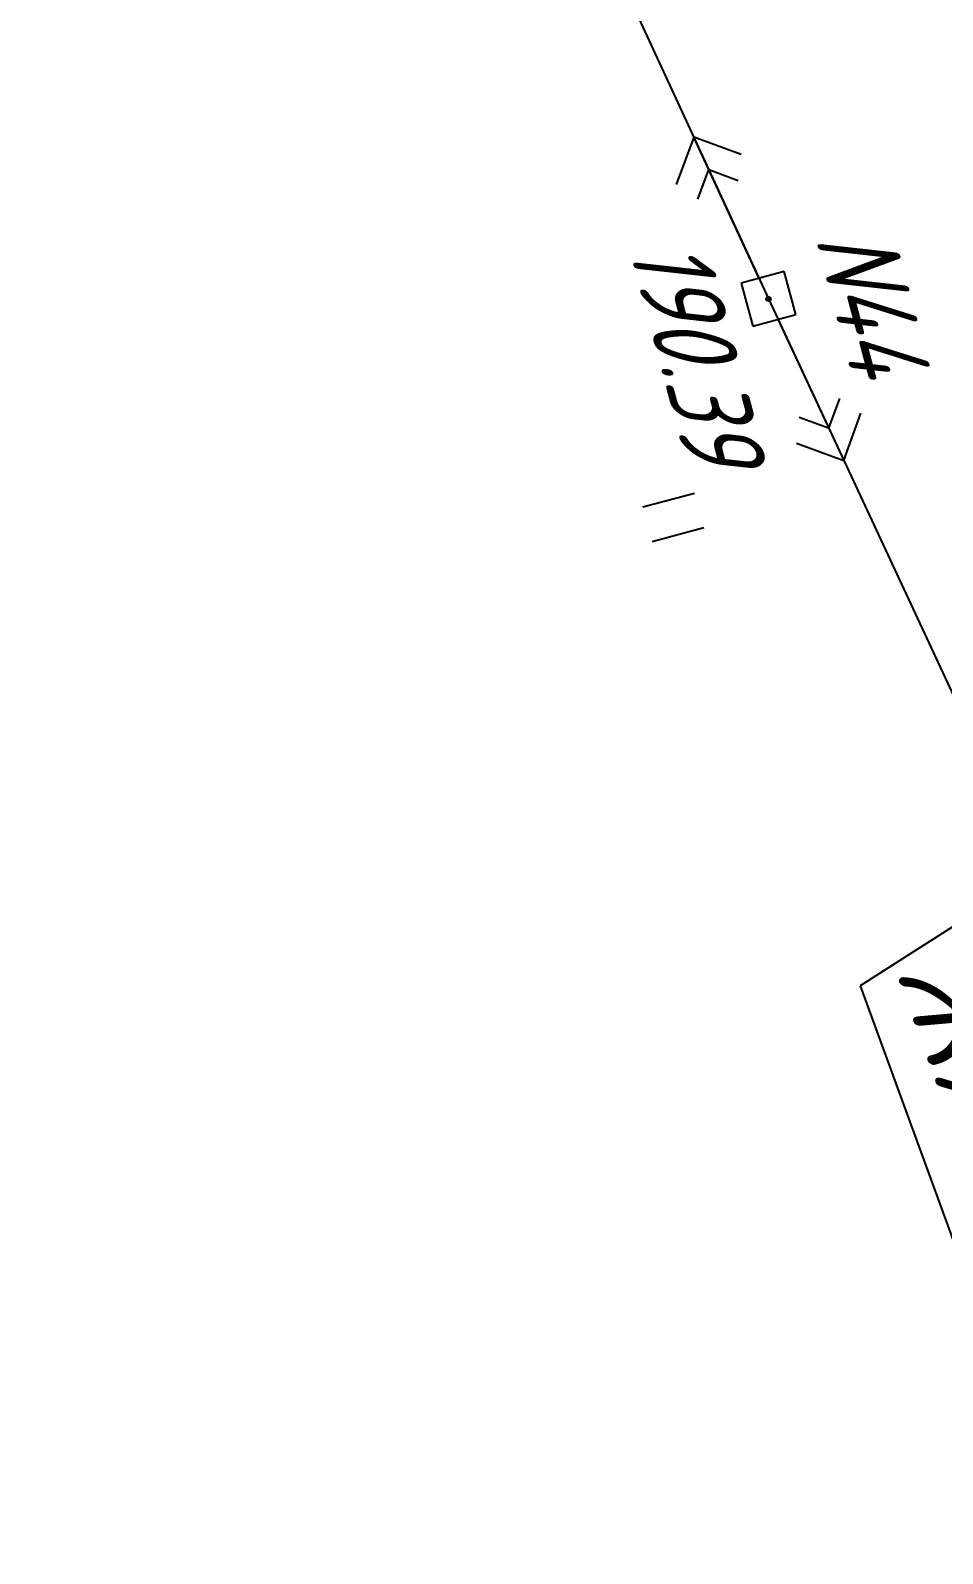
# Model space of a CAD drawing. Header units: millimetres. Extents: x -698 to 8131, y -704 to 4503.
# Drawn here: x 6804.4 to 6845.4, y 1425.9 to 1494.2 of the extents above; entities that cross this region are included whole.
import ezdxf
from ezdxf import colors
from ezdxf.entities.mleader import LeaderData, LeaderLine
from ezdxf.math import Vec2, Vec3

# ---------------------------------------------------------------- set-up
doc = ezdxf.new("R2010")
doc.units = ezdxf.units.MM
doc.linetypes.add('CONTI', pattern=[0])
for name, color, linetype in [('NAD_MDEFAULT', 7, 'CONTI'), ('PI_OTDEFAULT', 172, 'CONTI'), ('PI_TTDEFAULT', 5, 'CONTI'), ('SIT_LDEFAULT', 7, 'CONTI'), ('USLZNDEFAULT', 7, 'CONTI'), ('ZAPSKDEFAULT', 7, 'CONTI'), ('Выноски', 250, 'Continuous')]:
    doc.layers.add(name, color=color, linetype=linetype)
doc.styles.add('eskd', font='isocpeui.ttf', dxfattribs={"width": 1.2})
doc.styles.add('ГОСТ', font='isocpeui.ttf', dxfattribs={"height": 4})

# ---------------------------------------------------------------- blocks, each defined once
blk = doc.blocks.new('BL_2011')
at = {"color": 0}
for p, q in [((0, 0), (0, 2.4)), ((1.6, 0), (1.6, 2.4))]:
    blk.add_line(p, q, dxfattribs=at)
blk = doc.blocks.new('BL_27')
at = {"color": 0}
for p, q in [((1, 1), (-1, 1)), ((-1, 1), (-1, -1)), ((1, -1), (1, 1)), ((-1, -1), (1, -1))]:
    blk.add_line(p, q, dxfattribs=at)
blk.add_circle((0, 0), 0.1, dxfattribs=at)

msp = doc.modelspace()

# ---------------------------------------------------------------- linework, layer by layer
at = {"layer": 'PI_TTDEFAULT', "color": 5}
msp.add_point((6837.569031611076, 1482.169670917239, 190.393), dxfattribs=at)
at = {"layer": 'SIT_LDEFAULT', "color": 7}
for p, q in [((6811.719031611041, 1538.129677917022), (6837.569031611076, 1482.169670917239)), ((6834.219031611041, 1489.429672916565), (6833.429031611062, 1487.309677916724)), ((6837.149031611034, 1483.079674917418), (6834.219031611041, 1489.429672916565)), ((6836.339031611036, 1488.649674916785), (6834.219031611041, 1489.429672916565)), ((6834.399031611034, 1486.649674916785), (6834.889031611025, 1487.979676916409)), ((6834.889031611025, 1487.979676916409), (6836.209031611032, 1487.489678916666)), ((6837.569031611076, 1482.169670917239), (6857.349031611046, 1439.689675917063)), ((6837.98903161106, 1481.25967491712), (6840.949031611022, 1474.919670917239)), ((6840.75903161102, 1477.69967791732), (6840.269031611029, 1476.369675916765)), ((6840.269031611029, 1476.369675916765), (6838.939031611071, 1476.84967191625)), ((6840.949031611022, 1474.919670917239), (6841.719031611041, 1477.039673917141)), ((6838.819031611076, 1475.689675917063), (6840.949031611022, 1474.919670917239))]:
    msp.add_line(p, q, dxfattribs=at)

# ---------------------------------------------------------------- block references
at = {"layer": 'USLZNDEFAULT', "color": 7, "rotation": 285}
msp.add_blockref('BL_27', (6837.569031611076, 1482.169670917239), dxfattribs=at)
at = {"layer": 'ZAPSKDEFAULT', "color": 7, "rotation": 285}
msp.add_blockref('BL_2011', (6831.929031611062, 1472.829674917418), dxfattribs=at)

# ---------------------------------------------------------------- texts
at = {"layer": 'NAD_MDEFAULT', "color": 7, "style": 'eskd', "oblique": 10, "width": 0.8}
msp.add_text('N44', height=3.5, rotation=285, dxfattribs=at).set_placement((6839.634134611048, 1484.940209916938))
at = {"layer": 'PI_OTDEFAULT', "color": 172, "style": 'eskd', "oblique": 10, "width": 0.8}
msp.add_text('190.39', height=3.5, rotation=285, dxfattribs=at).set_placement((6831.268811611042, 1484.503798917081))

# ---------------------------------------------------------------- leaders
at = {"layer": 'Выноски', "linetype": 'Continuous'}
ml = msp.add_multileader_mtext('Standard', dxfattribs=at)
ml.set_content('Ж/б труба, {\\Fgost|c204;%%C} 0,75 м, L-14,45 м', color=256, style='ГОСТ')
ml.set_leader_properties()
ml.build(insert=Vec2(0, 0))
ml.multileader.update_dxf_attribs({"text_left_attachment_type": 5, "text_right_attachment_type": 5, "dogleg_length": 0, "arrow_head_size": 0.18})
ctx = ml.context
ctx.base_point, ctx.arrow_head_size, ctx.landing_gap_size, ctx.plane_origin, ctx.plane_x_axis, ctx.plane_y_axis = Vec3(6841.686142324781, 1451.334275026951), 0.18, 0, Vec3(6814.10240883193, 1346.664130227785), Vec3(0.3425525316216217, -0.9394986764650698), Vec3(0.9394986764650698, 0.3425525316216217)
ctx.left_attachment, ctx.right_attachment = 5, 5
notes = []
notes.append((ctx, [(1, (1, 1, 0), (6841.686142324781, 1451.334275026951), (0.9932900224220381, -0.1156500382915082), 0, [(0, [(6871.75123485398, 1470.581855544965)], 0, [])])]))
ctx.mtext.insert, ctx.mtext.text_direction, ctx.mtext.rotation, ctx.mtext.flow_direction = Vec3(6847.031681613318, 1453.283323026407), Vec3(0.3425525316216217, -0.9394986764650698), 5.062021445031385, 5
for ctx, leaders in notes:
    for number, flags, end, landing, length, lines in leaders:
        leader = LeaderData()
        leader.index, (leader.has_last_leader_line, leader.has_dogleg_vector, leader.attachment_direction) = number, flags
        leader.last_leader_point, leader.dogleg_vector, leader.dogleg_length = Vec3(end), Vec3(landing), length
        for number, points, colour, breaks in lines:
            line = LeaderLine()
            line.index, line.vertices, line.color, line.breaks = number, Vec3.list(points), colors.encode_raw_color(colour), breaks
            leader.lines.append(line)
        ctx.leaders.append(leader)

doc.saveas('drawing.dxf')
